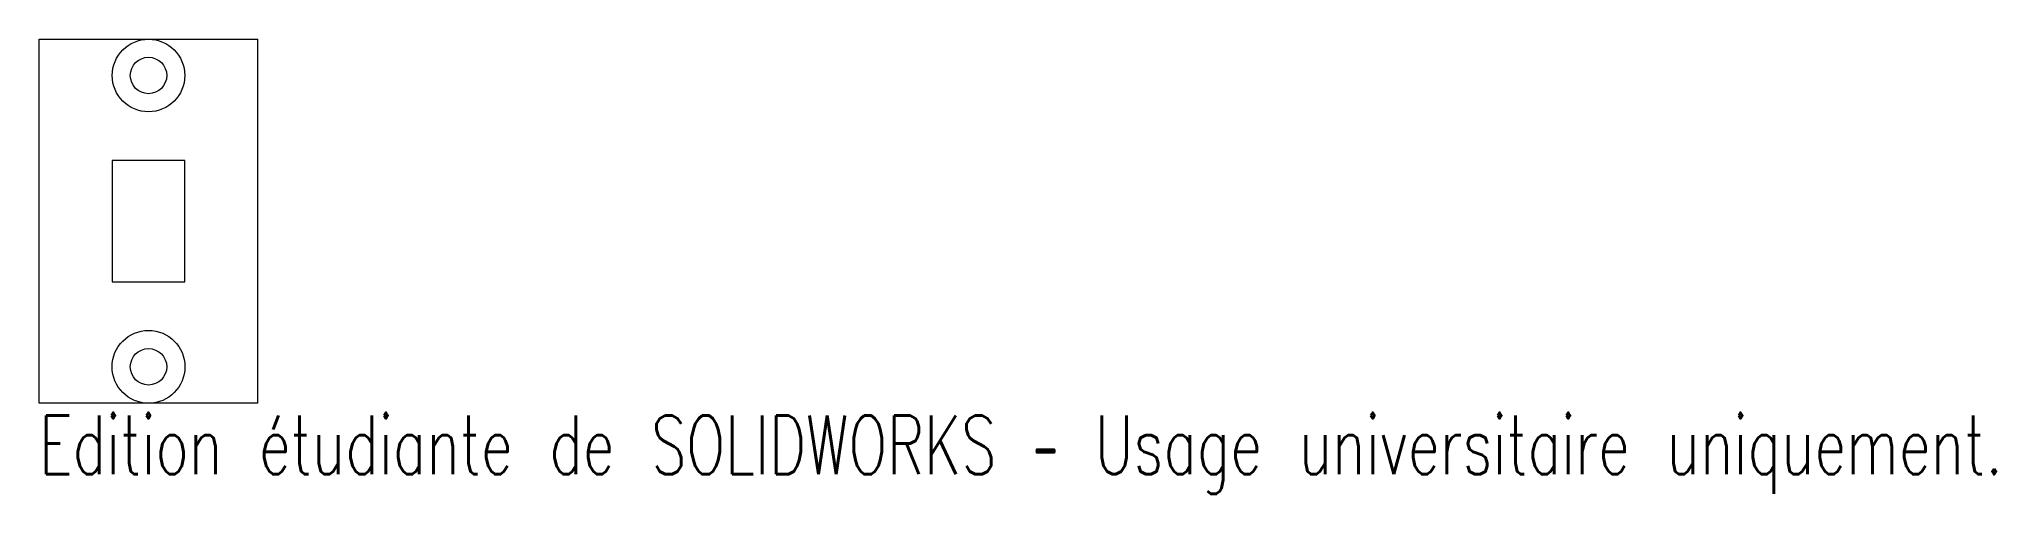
# Model space of a CAD drawing. Header units: millimetres. Extents: x -26 to 135, y -24 to 13.
import ezdxf

# ---------------------------------------------------------------- set-up
doc = ezdxf.new("R2010")
doc.units = ezdxf.units.MM
doc.styles.add('SLDTEXTSTYLE0', font='TXT', dxfattribs={"width": 0.7, "bigfont": 'bigfont'})

msp = doc.modelspace()

# ---------------------------------------------------------------- linework, layer by layer
at = {"color": 7, "linetype": 'Continuous', "lineweight": 15}
for p, q in [((-25.58, -16.78), (-25.58, 13.22)), ((-25.58, 13.22), (-7.58, 13.22)), ((-7.58, -16.78), (-7.58, 13.22)), ((-13.58, 3.22), (-19.58, 3.22)), ((-19.58, 3.22), (-19.58, -6.78)), ((-13.58, -6.78), (-13.58, 3.22)), ((-19.58, -6.78), (-13.58, -6.78)), ((-7.58, -16.78), (-25.58, -16.78))]:
    msp.add_line(p, q, dxfattribs=at)
for centre, radius in [((-16.58, 10.22), 2.99), ((-16.58, 10.22), 1.5), ((-16.58, -13.78), 3), ((-16.58, -13.78), 1.5)]:
    msp.add_circle(centre, radius, dxfattribs=at)

# ---------------------------------------------------------------- texts
at = {"color": 7, "linetype": 'Continuous', "insert": (-25.58, -17.8), "char_height": 4.8336, "attachment_point": 1, "style": 'SLDTEXTSTYLE0'}
msp.add_mtext('Edition étudiante de SOLIDWORKS – Usage universitaire uniquement.', dxfattribs=at)

doc.saveas('drawing.dxf')
